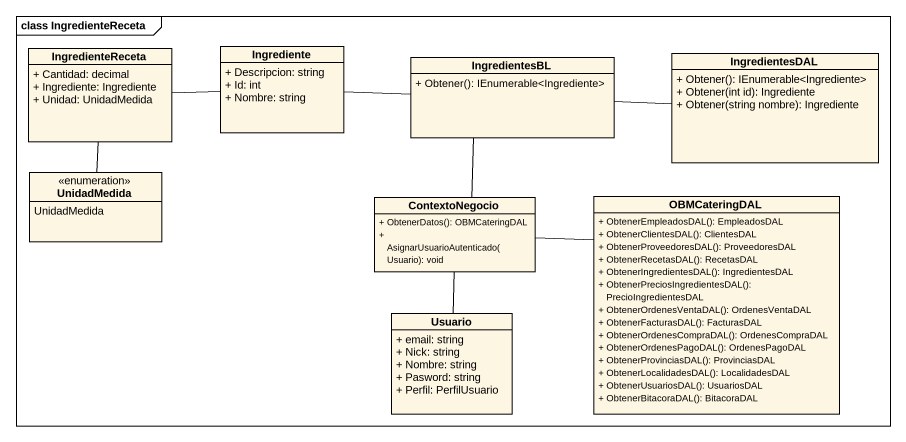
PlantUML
@startuml
mainframe class IngredienteReceta
hide circle
hide empty members
skinparam classAttributeIconSize 0
class Ingrediente {
  + Descripcion: string
  + Id: int
  + Nombre: string
}
class IngredienteReceta {
  + Cantidad: decimal
  + Ingrediente: Ingrediente
  + Unidad: UnidadMedida
}
class IngredientesBL {
  + Obtener(): IEnumerable<Ingrediente>
}
class IngredientesDAL {
  + Obtener(): IEnumerable<Ingrediente>
  + Obtener(int id): Ingrediente
  + Obtener(string nombre): Ingrediente
}
enum UnidadMedida {
  UnidadMedida
}
class ContextoNegocio {
  + ObtenerDatos(): OBMCateringDAL
  + AsignarUsuarioAutenticado(Usuario): void
}
class OBMCateringDAL {
  + ObtenerEmpleadosDAL(): EmpleadosDAL
  + ObtenerClientesDAL(): ClientesDAL
  + ObtenerProveedoresDAL(): ProveedoresDAL
  + ObtenerRecetasDAL(): RecetasDAL
  + ObtenerIngredientesDAL(): IngredientesDAL
  + ObtenerPreciosIngredientesDAL(): PrecioIngredientesDAL
  + ObtenerOrdenesVentaDAL(): OrdenesVentaDAL
  + ObtenerFacturasDAL(): FacturasDAL
  + ObtenerOrdenesCompraDAL(): OrdenesCompraDAL
  + ObtenerOrdenesPagoDAL(): OrdenesPagoDAL
  + ObtenerProvinciasDAL(): ProvinciasDAL
  + ObtenerLocalidadesDAL(): LocalidadesDAL
  + ObtenerUsuariosDAL(): UsuariosDAL
  + ObtenerBitacoraDAL(): BitacoraDAL
}
class Usuario {
  + email: string
  + Nick: string
  + Nombre: string
  + Pasword: string
  + Perfil: PerfilUsuario
}
Ingrediente -right- IngredientesBL
IngredienteReceta -right- Ingrediente
IngredienteReceta -- UnidadMedida
IngredientesBL -right- IngredientesDAL
IngredientesBL -- ContextoNegocio
ContextoNegocio -right- OBMCateringDAL
ContextoNegocio -- Usuario
@enduml
